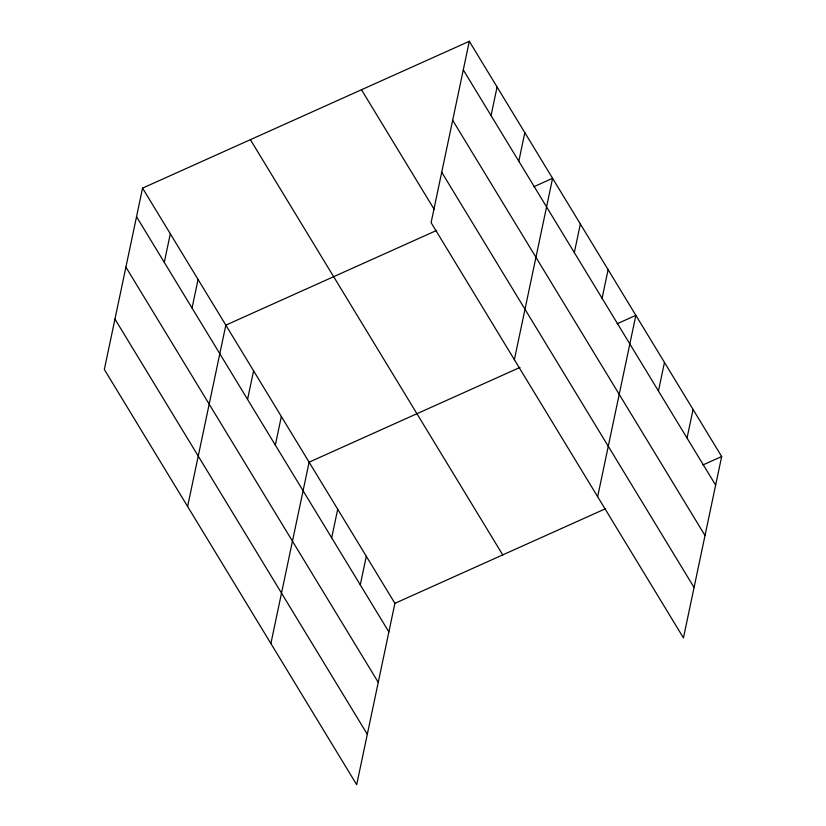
<?xml version="1.0" encoding="UTF-8"?>
<svg xmlns="http://www.w3.org/2000/svg" width="826" height="826" viewBox="0 0 826 826"><rect width="100%" height="100%" fill="white"/><g stroke="black" fill="none" stroke-linecap="round" stroke-linejoin="round"><path stroke-width="1.24" d="M142.557 188.121L104.334 369.47L356.687 784.7L394.9 603.341L142.557 188.121L469.313 41.3L721.666 456.53L683.443 637.878L431.1 222.659L469.313 41.3M164.291 262.379L170.311 233.789M192.045 308.057L198.075 279.467M187.616 506.493L225.828 325.145L436.655 230.413M247.563 399.402L253.592 370.822M275.326 445.08L281.346 416.49M270.887 643.526L309.11 462.168L519.936 367.436M331.68 537.819L337.71 509.229M360.281 584.87L366.3 556.29M491.047 115.568L497.076 86.978M518.811 161.235L524.83 132.645M514.371 359.682L552.584 178.323L533.833 186.748M574.318 252.591L580.348 224.001M602.082 298.269L608.101 269.679M597.642 496.705L635.865 315.346L617.115 323.782M658.436 390.997L664.465 362.407M687.036 438.059L693.066 409.469M394.9 603.341L605.737 508.62M702.916 464.955L721.666 456.53M463.293 69.89L715.636 485.12M452.669 120.297L705.012 535.527M441.724 172.242L694.067 587.472M361.478 89.745L434.187 209.37M250.381 139.666L502.735 554.896M136.527 216.701L388.881 631.931M125.903 267.118L378.256 682.348M114.959 319.063L367.312 734.283"/></g></svg>
